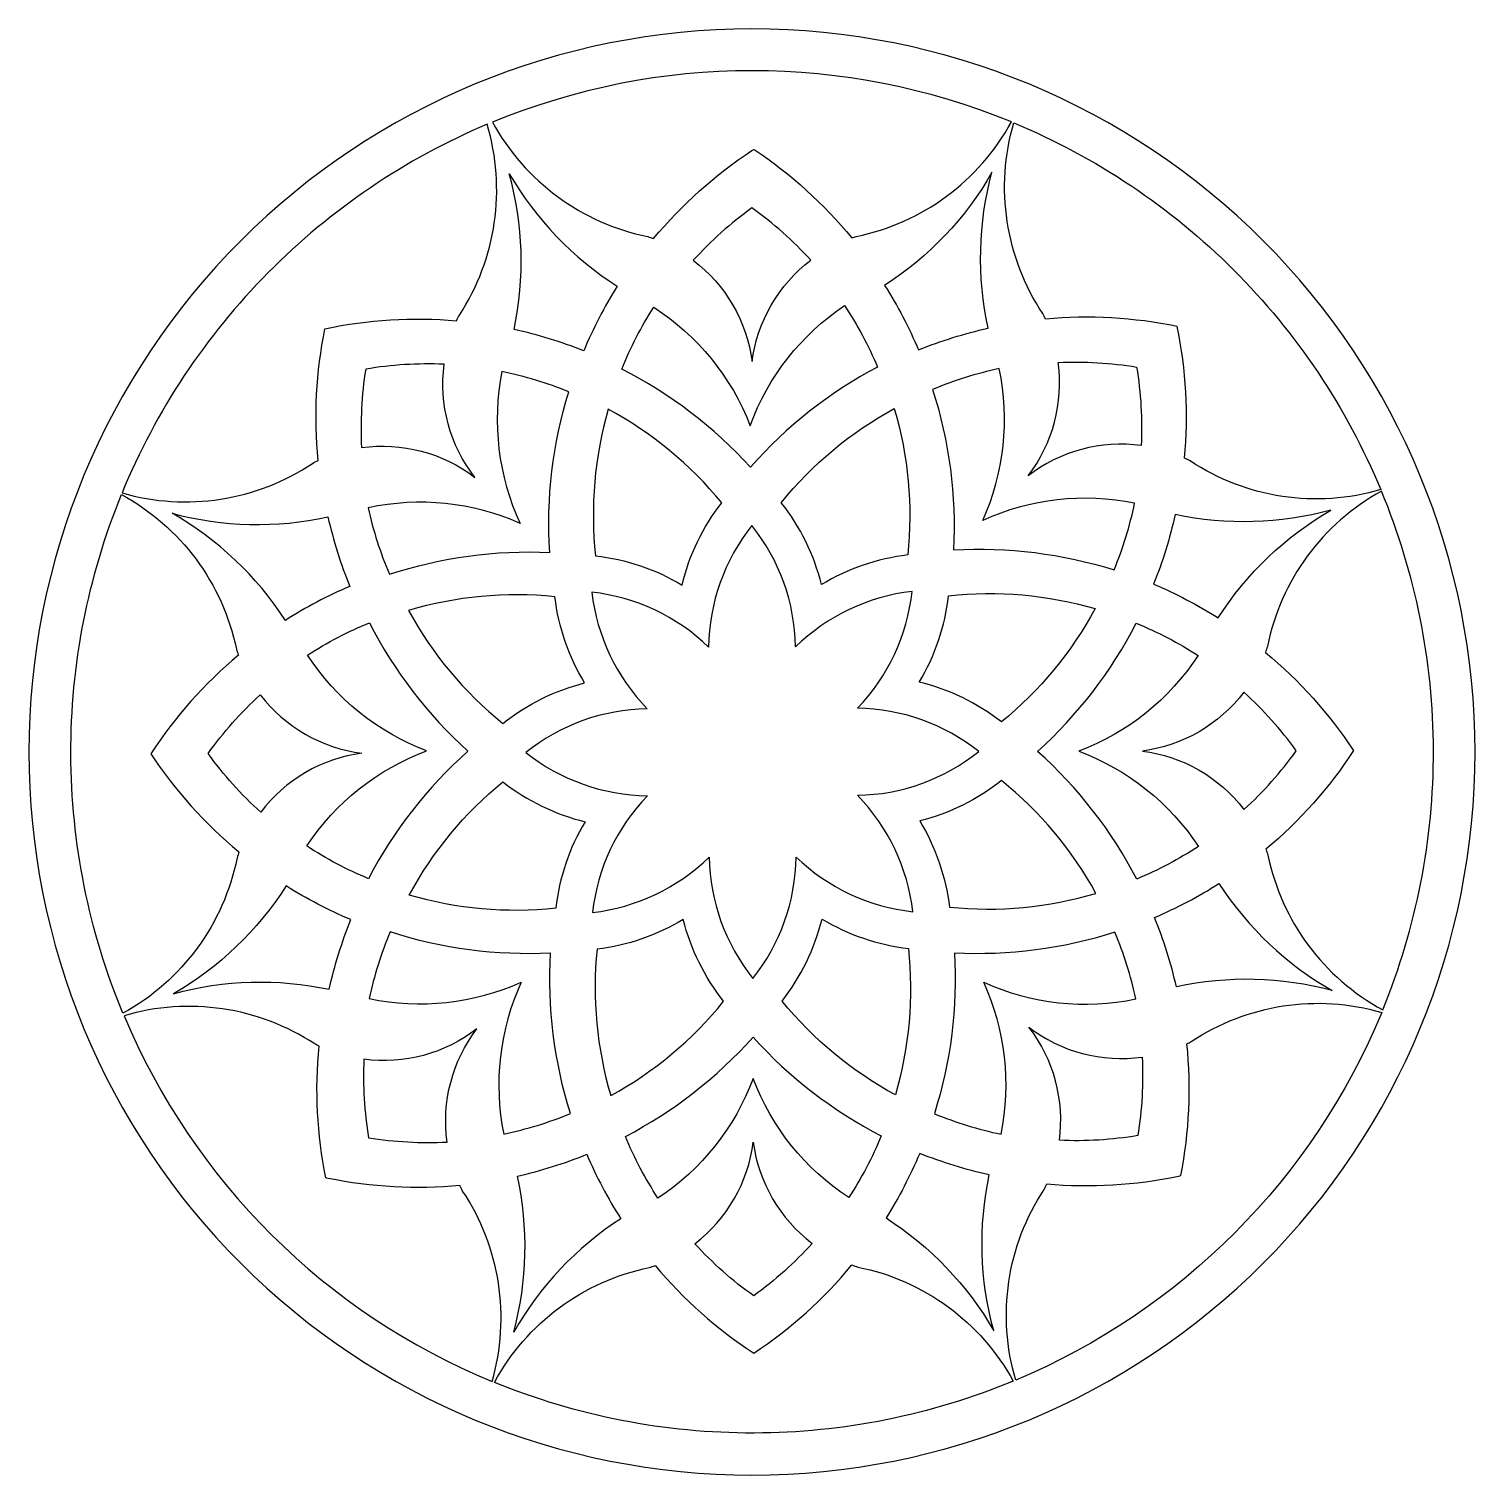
# Model space of a CAD drawing. Extents: x -68 to 68, y -68 to 68.
import ezdxf

# ---------------------------------------------------------------- set-up
doc = ezdxf.new("R2010")
doc.units = 0
doc.layers.get('0').update_dxf_attribs({"linetype": 'CONTINUOUS'})

msp = doc.modelspace()

# ---------------------------------------------------------------- linework, layer by layer
for points in [[(-0.02, 67.62, 0.414214), (-67.65, -0.01, 0.414214), (-0.02, -67.64, 0.414214), (67.61, -0.01, 0.414214)], [(0.19, 56.35, -0.073758), (9.31, 48.07, -0.007865), (9.74, 48.21, 0.220733), (24.24, 58.92, 0.1979), (-24.29, 58.9, 0.220733), (-9.77, 48.2, -0.010244), (-9.22, 48.01, -0.073846), (-0.02, 56.24, -0.041235)], [(-45.27, 44.83, 0.097999), (-58.94, 24.22, 0.220733), (-41.12, 26.99, -0.010244), (-40.6, 27.25, -0.073846), (-39.96, 39.58, -0.073846), (-27.65, 40.33, -0.010244), (-27.39, 40.85, 0.220733), (-24.79, 58.7, 0.097999)], [(45.03, 45.08, -0.097999), (58.8, 24.53, -0.220733), (40.97, 27.21, 0.010244), (40.45, 27.47, 0.073846), (39.75, 39.79, 0.073846), (27.43, 40.48, 0.010244), (27.17, 41, -0.220733), (24.47, 58.83, -0.097999)], [(22.43, 54.21, -0.119982), (12.39, 43.63, -0.040594), (15.56, 37.6, -0.040594), (22.06, 39.63, -0.119982)], [(-22.72, 54.08, 0.119982), (-12.62, 43.56, 0.040594), (-15.76, 37.51, 0.040594), (-22.27, 39.51, 0.119982)], [(-0.02, 50.88, 0.051979), (-5.51, 45.98, -0.20053), (-0.01, 36.5, -0.20053), (5.48, 45.99, 0.051979)], [(-0.15, 26.63, 0.090791), (-12.2, 35.79, -0.046086), (-9.21, 41.59, -0.159002), (-0.19, 30.51, -0.159002), (8.64, 41.75, -0.046086), (11.73, 36, 0.090791)], [(-36.15, 35.8, 0.051979), (-36.54, 28.46, -0.20053), (-25.94, 25.68, -0.20053), (-28.81, 36.26, 0.051979)], [(-18.94, 18.66, -0.090791), (-17.16, 33.68, 0.046086), (-23.41, 35.57, 0.159002), (-21.7, 21.37, 0.159002), (-35.92, 22.83, 0.046086), (-33.93, 16.61, -0.090791)], [(18.83, 18.89, -0.090791), (33.85, 17.02, 0.046086), (35.77, 23.25, 0.159002), (21.56, 21.64, 0.159002), (23.11, 35.85, 0.046086), (16.88, 33.9, -0.090791)], [(35.96, 36, -0.051979), (36.39, 28.65, 0.20053), (25.8, 25.82, 0.20053), (28.62, 36.42, -0.051979)], [(-6.56, 15.61, -0.106706), (-2.85, 23.3, 0.097916), (-13.46, 32.05, 0.097916), (-14.65, 18.34, -0.106706)], [(6.48, 15.65, 0.106706), (2.72, 23.31, -0.097916), (13.29, 32.12, -0.097916), (14.55, 18.42, 0.106706)], [(63.72, 0.14, 0.097999), (58.86, 24.39, 0.220733), (48.19, 9.86, -0.010244), (48, 9.31, -0.073846), (56.25, 0.12, -0.073846), (48.05, -9.1, -0.010244), (48.24, -9.65, 0.220733), (58.98, -24.13, 0.097999)], [(-63.72, -0.2, -0.097999), (-58.99, 24.07, -0.220733), (-48.24, 9.6, 0.010244), (-48.05, 9.05, 0.073846), (-56.25, -0.18, 0.073846), (-48, -9.36, 0.010244), (-48.18, -9.91, -0.220733), (-58.85, -24.45, -0.097999)], [(-54.26, 22.32, 0.119982), (-39.68, 21.98, 0.040594), (-37.64, 15.48, 0.040594), (-43.66, 12.3, 0.119982)], [(54.13, 22.62, -0.119982), (39.56, 22.2, -0.040594), (37.55, 15.69, -0.040594), (43.59, 12.54, -0.119982)], [(-0.03, 21.18, 0.165749), (-4.08, 9.81, 0.165749), (-15, 14.94, 0.165749), (-9.82, 4.04, 0.165749), (-21.17, -0.06, 0.165749), (-9.8, -4.1, 0.165749), (-14.93, -15.02, 0.165749), (-4.03, -9.85, 0.165749), (0.07, -21.19, 0.165749), (4.11, -9.83, 0.165749), (15.03, -14.95, 0.165749), (9.85, -4.06, 0.165749), (21.2, 0.04, 0.165749), (9.84, 4.08, 0.165749), (14.96, 15.01, 0.165749), (4.06, 9.83, 0.165749)], [(-15.67, 6.45, -0.106706), (-18.45, 14.51, 0.097916), (-32.15, 13.23, 0.097916), (-23.32, 2.67, -0.106706)], [(15.63, 6.53, 0.106706), (18.37, 14.61, -0.097916), (32.08, 13.4, -0.097916), (23.31, 2.8, 0.106706)], [(-26.59, 0.07, 0.090791), (-35.9, -11.86, -0.046086), (-41.66, -8.8, -0.159002), (-30.46, 0.09, -0.159002), (-41.59, 9.06, -0.046086), (-35.8, 12.08, 0.090791)], [(26.69, 0.05, 0.090791), (35.92, 12.04, -0.046086), (41.7, 9.02, -0.159002), (30.56, 0.06, -0.159002), (41.74, -8.84, -0.046086), (35.97, -11.89, 0.090791)], [(50.89, 0.11, 0.051979), (45.98, 5.59, -0.20053), (36.5, 0.08, -0.20053), (46, -5.39, 0.051979)], [(-50.89, -0.16, -0.051979), (-46.01, 5.34, 0.20053), (-36.5, -0.12, 0.20053), (-45.97, -5.64, -0.051979)], [(15.67, -6.45, -0.106706), (18.45, -14.52, 0.097916), (32.15, -13.23, 0.097916), (23.32, -2.68, -0.106706)], [(-15.63, -6.53, 0.106706), (-18.37, -14.62, -0.097916), (-32.08, -13.4, -0.097916), (-23.31, -2.8, 0.106706)], [(-54.13, -22.62, -0.119982), (-39.56, -22.2, -0.040594), (-37.55, -15.69, -0.040594), (-43.59, -12.54, -0.119982)], [(54.26, -22.33, 0.119982), (39.68, -21.98, 0.040594), (37.64, -15.49, 0.040594), (43.66, -12.31, 0.119982)], [(-6.45, -15.67, -0.106706), (-14.51, -18.45, 0.097916), (-13.22, -32.15, 0.097916), (-2.67, -23.32, -0.106706)], [(6.53, -15.63, 0.106706), (14.61, -18.38, -0.097916), (13.39, -32.08, -0.097916), (2.79, -23.3, 0.106706)], [(-18.85, -18.82, -0.090791), (-33.86, -16.84, 0.046086), (-35.82, -23.07, 0.159002), (-21.6, -21.54, 0.159002), (-23.24, -35.74, 0.046086), (-17, -33.83, -0.090791)], [(18.92, -18.82, -0.090791), (17.04, -33.84, 0.046086), (23.28, -35.76, 0.159002), (21.66, -21.55, 0.159002), (35.88, -23.1, 0.046086), (33.92, -16.87, -0.090791)], [(-39.88, -39.83, -0.073758), (-40.51, -27.51, -0.007865), (-40.91, -27.32, 0.220733), (-58.75, -24.68, 0.1979), (-24.33, -58.89, 0.220733), (-27.08, -41.07, -0.010244), (-27.33, -40.55, -0.073846), (-39.66, -39.89, -0.041235)], [(40.1, -39.61, 0.073758), (40.66, -27.3, 0.007865), (41.06, -27.1, -0.220733), (58.88, -24.36, -0.1979), (24.65, -58.76, -0.220733), (27.3, -40.92, 0.010244), (27.55, -40.4, 0.073846), (39.87, -39.68, 0.041235)], [(-35.88, -36.09, 0.051979), (-28.53, -36.49, -0.20053), (-25.74, -25.89, -0.20053), (-36.32, -28.75, 0.051979)], [(0.08, -26.68, 0.090791), (12.07, -35.91, -0.046086), (9.04, -41.69, -0.159002), (0.09, -30.55, -0.159002), (-8.81, -41.73, -0.046086), (-11.86, -35.97, 0.090791)], [(36.07, -35.89, -0.051979), (28.73, -36.33, 0.20053), (25.88, -25.75, 0.20053), (36.48, -28.55, -0.051979)], [(0.14, -50.88, -0.051979), (-5.37, -46, 0.20053), (0.1, -36.5, 0.20053), (5.62, -45.97, -0.051979)], [(-22.3, -54.26, 0.119982), (-21.96, -39.68, 0.040594), (-15.47, -37.64, 0.040594), (-12.29, -43.66, 0.119982)], [(22.59, -54.14, -0.119982), (22.18, -39.56, -0.040594), (15.67, -37.55, -0.040594), (12.52, -43.59, -0.119982)], [(0.17, -63.71, -0.097999), (-24.11, -58.97, -0.220733), (-9.62, -48.23, 0.010244), (-9.07, -48.04, 0.073846), (0.15, -56.24, 0.073846), (9.33, -47.99, 0.010244), (9.88, -48.18, -0.220733), (24.42, -58.85, -0.097999)]]:
    msp.add_lwpolyline(points, format="xyb", close=True)

doc.saveas('drawing.dxf')
